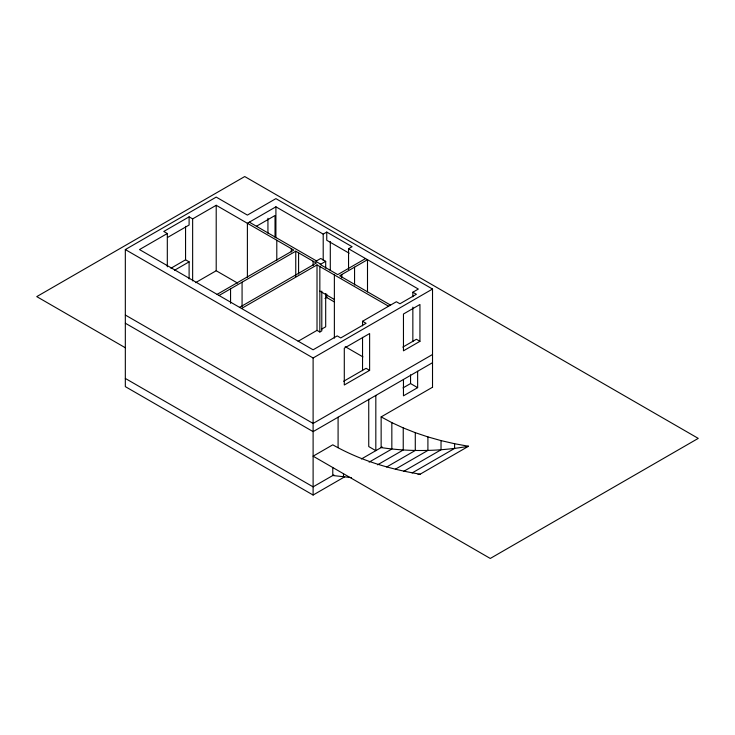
<?xml version="1.0" encoding="UTF-8"?>
<svg xmlns="http://www.w3.org/2000/svg" width="735" height="735" viewBox="0 0 735 735"><rect width="100%" height="100%" fill="white"/><g stroke="black" fill="none" stroke-linecap="round" stroke-linejoin="round"><path stroke-width="1.1" d="M344.687 476.813L313.11 495.041L125.327 386.628L125.327 249.569L216.209 197.099L247.392 215.098L275.91 198.634L432.52 289.048L432.52 387.492M217.091 294.367L293.807 250.084L216.209 205.285L192.643 218.883L189.106 216.843L163.767 231.47L167.314 233.509L167.314 266.814M167.314 233.509L139.503 249.569L313.11 349.805L337.209 335.895L340.746 337.944L366.085 323.317L362.539 321.269L362.539 325.862M167.672 237.396L189.106 225.02L189.106 216.843M348.546 269.423L348.546 248.752L352.083 246.703L326.753 232.076L323.207 234.125L275.91 206.82L247.392 223.284L247.392 277.26M170.943 268.238L185.56 259.795L189.106 261.844L189.106 278.887M174.489 270.278L189.106 261.844M256.423 226.251L275.028 215.511L275.028 237.276M195.593 282.644L216.209 270.746L237.644 283.122M219.039 295.498L295.755 251.205L316.298 263.075L239.592 307.359M241.539 308.479L317.015 264.912L388.585 306.229M325.688 268.22L325.688 261.329L320.203 264.499L337.742 274.633L365.552 258.573M324.98 298.566L326.753 297.537L334.544 302.039M298.144 341.26L317.015 330.373L319.844 332.009L321.792 330.888L321.792 291.106M321.719 329.087L325.688 326.79L325.688 293.486M362.539 321.269L396.376 301.736L399.923 303.775L416.396 294.266L412.849 292.218L412.849 296.811M412.849 292.218L418.344 289.048L348.546 248.752M125.327 249.569L313.11 357.991L432.52 289.048M343.677 381.254L366.085 368.318L369.622 370.366L369.622 333.543L344.292 348.169L344.292 384.993L369.622 370.366M402.826 347.104L416.396 339.267L419.942 341.316L419.942 304.492L403.46 314.01L403.46 350.825L419.942 341.316M432.52 354.509L313.11 423.443L125.327 315.03M432.52 362.695L313.11 431.629L125.327 323.216M402.991 387.924L410.553 383.56L417.636 387.648L417.636 371.285M417.636 387.648L403.46 395.834L403.46 379.462M418.013 474.525L420.154 474.185L468.517 446.264C439.723 451.382 410.075 451.924 381.143 447.587L381.143 416.901L432.52 387.244M333.837 474.893L313.11 486.864L125.327 378.442M361.399 458.98L382.191 446.981M369.135 462.131L391.838 449.03L391.838 422.634L381.143 416.901M377.579 464.814L403.239 449.995L403.239 427.908L391.838 422.634M386.665 466.991L415.284 450.472L415.284 432.667L403.239 427.908M395.338 469.215L427.908 450.417L427.908 436.912L415.284 432.667M403.524 471.466L441.028 449.811L441.028 440.605L427.908 436.912M412.151 472.936L454.597 448.433L454.597 443.729L441.028 440.605M332.78 467.552L332.78 475.508L351.459 477.631M454.597 443.729L468.517 446.264M420.154 474.185C389.715 469.224 359.672 460.147 332.78 444.822L313.11 456.178L490.273 558.453L698.25 438.382L244.727 176.547L36.75 296.618L125.327 347.756M349.162 253.198L326.753 240.262L326.753 232.076M325.688 261.329L320.726 258.472L315.774 261.329L320.726 264.196M249.34 222.163L316.482 260.925M390.533 305.108L339.689 275.754L367.5 259.694L367.5 291.85M319.844 291.097L334.37 299.485M345.211 346.654L362.952 356.898M412.849 307.147L412.849 341.6M410.553 374.832L410.553 383.56M375.824 395.421L375.824 450.656L368.74 446.558L368.74 399.224M362.539 337.347L362.539 370.651M354.564 267.163L354.564 285.015M343.475 473.505L343.475 476.951M341.812 274.522L341.812 277.876M338.091 417.204L338.091 447.643M334.37 274.936L334.37 338.118M330.3 241.567L330.3 270.572M326.753 294.129L326.753 297.537M323.207 234.125L323.207 260.539M319.844 266.548L319.844 332.009M317.015 264.912L317.015 330.373M313.11 261.228L313.11 265.693M313.11 357.991L313.11 495.041M298.585 252.84L298.585 274.045M295.755 251.205L295.755 276.47M291.326 248.65L291.326 251.995M276.792 240.262L276.792 260.346M275.91 206.82L275.91 237.828M267.935 218.295L267.935 233.188M242.072 282.194L242.072 306.743M230.56 288.846L230.56 303.353M216.209 205.285L216.209 270.746M192.643 218.883L192.643 280.899M185.56 226.325L185.56 259.795"/></g></svg>
